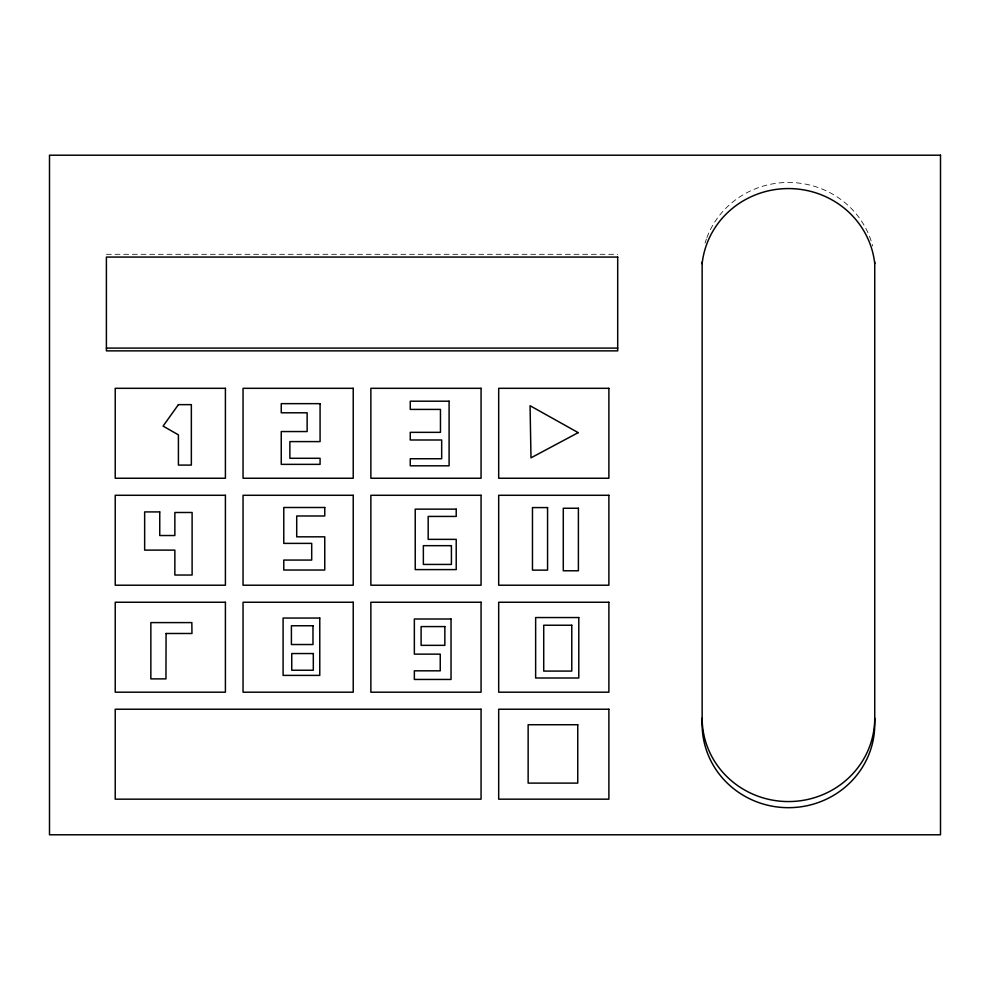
<?xml version="1.0" encoding="UTF-8"?>
<svg xmlns="http://www.w3.org/2000/svg" width="990" height="990" viewBox="0 0 990 990"><rect width="100%" height="100%" fill="white"/><g stroke="black" fill="none" stroke-linecap="round" stroke-linejoin="round"><path stroke-width="0.74" stroke-dasharray="4.95 3.71" d="M106.4 254.294L617.698 254.294M705.041 243.144A86.774 83.841 0 0 1 706.415 238.974M706.909 237.6A86.774 83.841 0 0 1 792.978 182.581A86.774 83.841 0 0 1 872.635 245.978"/><path stroke-width="1.49" d="M106.4 348.096L617.698 348.096M874.739 262.14L874.739 724.296A86.291 83.383 0 0 1 788.448 807.679A86.291 83.383 0 0 1 702.145 724.296L702.145 262.14M702.145 263.625A86.774 83.841 0 0 1 788.448 188.57A86.774 83.841 0 0 1 874.739 263.625M874.739 718.183A86.291 83.383 0 0 1 788.448 801.566A86.291 83.383 0 0 1 702.145 718.183M166.072 633.489L165.961 678.88L150.851 678.88L150.851 622.599L191.85 622.599L191.961 633.489L166.072 633.489M178.41 404.638L163.078 426.096L178.41 434.857L178.41 465.09L191.355 465.09L191.355 404.638L178.41 404.638M578.197 432.642L530.986 457.838L530.071 405.727L578.197 432.642M940.5 155.207L49.5 155.207L49.5 834.793L940.5 834.793L940.5 155.207M617.698 257.066L106.4 257.066L106.4 350.868L617.698 350.868L617.698 257.066M225.411 388.315L115.224 388.315L115.224 478.244L225.411 478.244L225.411 388.315M353.232 388.315L243.045 388.315L243.045 478.244L353.232 478.244L353.232 388.315M481.066 388.315L370.866 388.315L370.866 478.244L481.066 478.244L481.066 388.315M608.887 388.315L498.688 388.315L498.688 478.244L608.887 478.244L608.887 388.315M449.089 401.197L410.256 401.197L410.256 409.414L440.463 409.414L440.463 432.345L410.256 432.345L410.256 439.993L441.676 439.993L441.676 458.754L410.256 458.754L410.256 465.82L449.089 465.82L449.089 401.197M320.079 403.648L281.247 403.648L281.247 412.793L307.135 412.793L307.135 431.553L281.247 431.553L281.247 464.36L320.079 464.36L320.079 458.283L289.872 458.283L289.872 441.602L320.079 441.602L320.079 403.648M225.411 495.285L115.224 495.285L115.224 585.214L225.411 585.214L225.411 495.285M353.232 495.285L243.045 495.285L243.045 585.214L353.232 585.214L353.232 495.285M481.066 495.285L370.866 495.285L370.866 585.214L481.066 585.214L481.066 495.285M608.887 495.285L498.688 495.285L498.688 585.214L608.887 585.214L608.887 495.285M324.757 507.499L283.771 507.499L283.771 543.386L311.702 543.386L311.702 560.068L283.771 560.068L283.771 570.03L324.757 570.03L324.757 536.827L296.715 536.827L296.715 515.988L324.757 515.988L324.757 507.499M547.569 507.585L532.471 507.585L532.471 570.129L547.569 570.129L547.569 507.585M578.395 508.254L563.285 508.254L563.285 570.784L578.395 570.784L578.395 508.254M456.217 509.145L415.231 509.145L415.231 569.596L456.217 569.596L456.217 539.364L428.175 539.364L428.175 516.433L456.217 516.433L456.217 509.145M159.749 511.917L144.651 511.917L144.651 550.118L174.859 550.118L174.859 575.029L192.11 575.029L192.11 512.498L174.859 512.498L174.859 535.528L159.749 535.528L159.749 511.917M451.415 545.676L423.361 545.676L423.361 564.436L451.415 564.436L451.415 545.676M225.411 602.254L115.224 602.254L115.224 692.196L225.411 692.196L225.411 602.254M353.232 602.254L243.045 602.254L243.045 692.196L353.232 692.196L353.232 602.254M481.066 602.254L370.866 602.254L370.866 692.196L481.066 692.196L481.066 602.254M608.887 602.254L498.688 602.254L498.688 692.196L608.887 692.196L608.887 602.254M578.791 617.55L535.639 617.55L535.639 678.001L578.791 678.001L578.791 617.55M319.77 618.045L283.091 618.045L283.091 675.39L319.77 675.39L319.77 618.045M451.032 618.998L414.352 618.998L414.352 654.143L440.241 654.143L440.241 670.824L414.352 670.824L414.352 679.449L451.032 679.449L451.032 618.998M571.774 625.235L543.72 625.235L543.72 671.084L571.774 671.084L571.774 625.235M312.976 625.767L291.406 625.767L291.406 644.527L312.976 644.527L312.976 625.767M444.844 626.583L421.109 626.583L421.109 645.344L444.844 645.344L444.844 626.583M313.31 653.548L291.741 653.548L291.741 670.23L313.31 670.23L313.31 653.548M481.066 709.236L115.224 709.236L115.224 799.165L481.066 799.165L481.066 709.236M608.887 709.236L498.688 709.236L498.688 799.165L608.887 799.165L608.887 709.236M577.752 724.73L528.14 724.73L528.14 783.102L577.752 783.102L577.752 724.73"/></g></svg>
